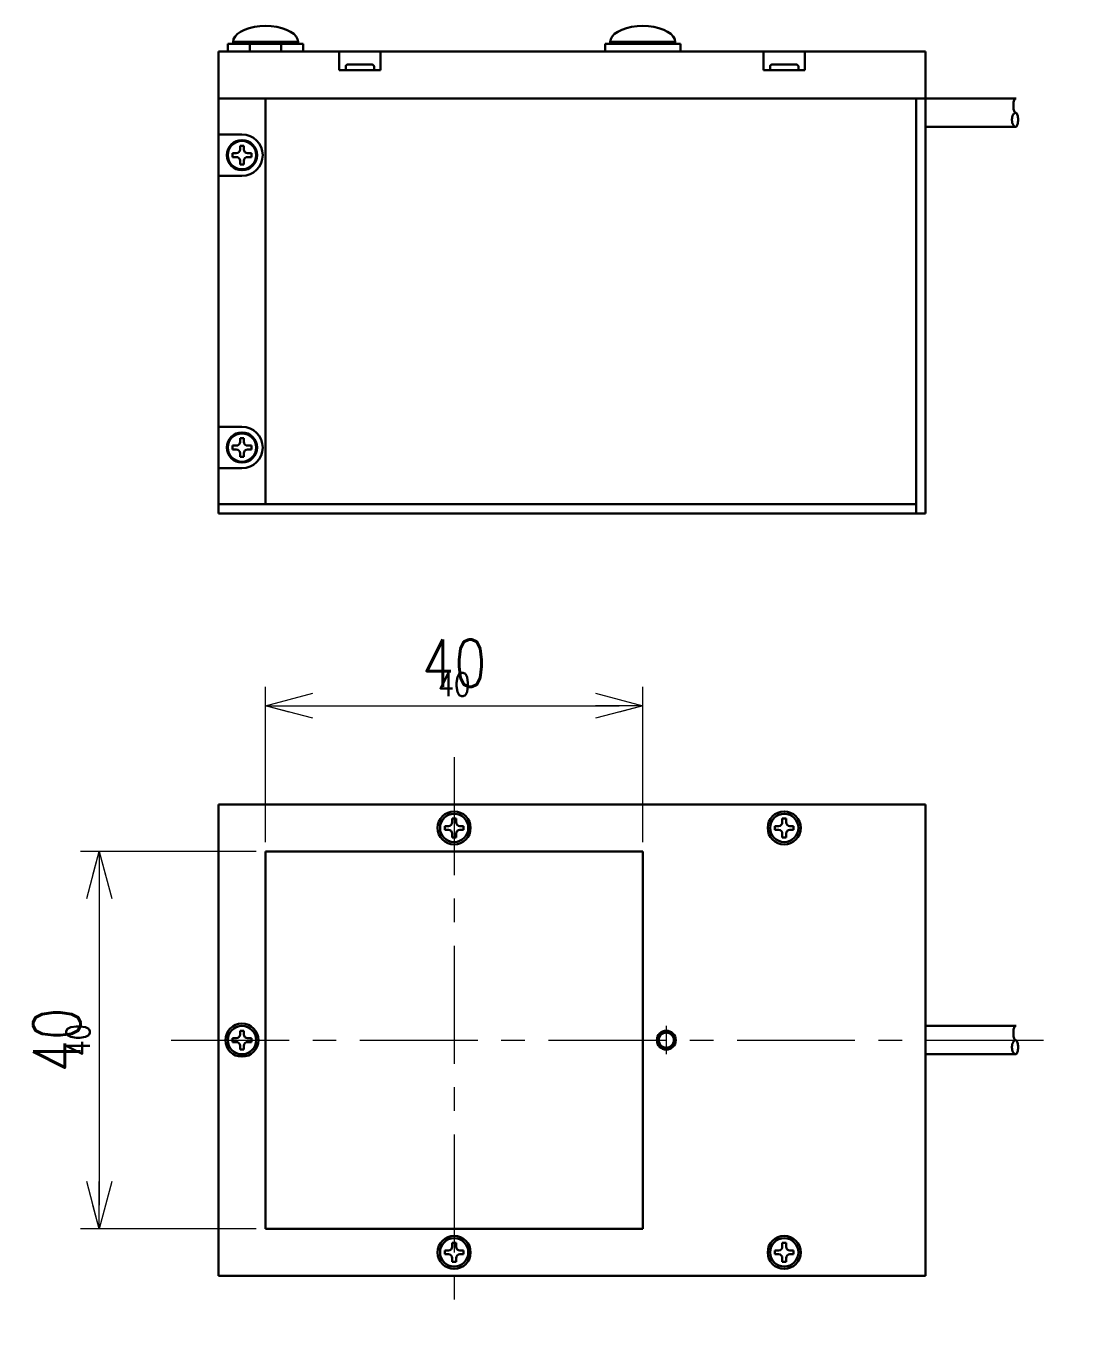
# Model space of a CAD drawing. Header units: millimetres. Extents: x 37 to 296, y 23 to 266.
# Drawn here: x 157 to 267.4, y 22.5 to 160 of the extents above; entities that cross this region are included whole.
import ezdxf

# ---------------------------------------------------------------- set-up
doc = ezdxf.new("R2010")
doc.units = ezdxf.units.MM
doc.linetypes.add('CENTER', pattern=[2, 1.25, -0.25, 0.25, -0.25])
doc.layers.get('0').update_dxf_attribs({"lineweight": 30})
doc.layers.get('Defpoints').update_dxf_attribs({"lineweight": 9})
for name, color, linetype, lineweight in [('2KD_寸法１', 7, 'Continuous', 15), ('2KD_寸法１ @ 1', 7, 'Continuous', 15), ('2KD_寸法１ @ 2', 7, 'Continuous', 15)]:
    doc.layers.add(name, color=color, linetype=linetype, lineweight=lineweight)
doc.styles.get("Standard").update_dxf_attribs({"font": 'simplex.shx', "width": 0.8, "bigfont": 'extfont.shx'})
doc.dimstyles.new('KD-STD', dxfattribs={"dimscale": 0, "dimtxt": 2.5, "dimasz": 2.5, "dimexe": 1, "dimexo": 1, "dimgap": 1, "dimtad": 1, "dimdsep": 46, "dimtxsty": 'Standard', "dimblk": 'OPEN30', "dimcen": 0, "dimadec": 0, "dimazin": 0, "dimtfac": 1, "dimtmove": 0, "dimatfit": 3, "dimldrblk": 'OPEN30', "dimfxl": 1, "dimtolj": 1, "dimtzin": 0, "dimlwd": 15, "dimlwe": 15, "dimarcsym": 0})

# ---------------------------------------------------------------- blocks, each defined once
blk = doc.blocks.new('_Open30')
at = {"lineweight": -2}
for p, q in [((-1, 0.268), (0, 0)), ((0, 0), (-1, -0.268)), ((0, 0), (-1, 0))]:
    blk.add_line(p, q, dxfattribs=at)
blk = doc.blocks.new('*D91')
at = {"layer": '2KD_寸法１', "color": 0, "lineweight": 15}
for p, q in [((180.44, 72.5), (162.81, 72.5)), ((164.81, 67.5), (164.81, 37.5)), ((180.44, 32.5), (162.81, 32.5))]:
    blk.add_line(p, q, dxfattribs=at)
at = {"layer": 'Defpoints', "color": 0}
for p in [(182.44, 72.5), (164.81, 32.5), (182.44, 32.5)]:
    blk.add_point(p, dxfattribs=at)
at = {"layer": '2KD_寸法１', "color": 0, "lineweight": 15, "xscale": 5, "yscale": 5, "zscale": 5}
for p, rotation in [((164.81, 72.5), 90), ((164.81, 32.5), 270)]:
    blk.add_blockref('_Open30', p, dxfattribs=dict(at, rotation=rotation))
at = {"layer": '2KD_寸法１', "color": 0, "insert": (160.31, 52.5), "char_height": 5, "attachment_point": 5, "rotation": 90}
blk.add_mtext('\\A1;40', dxfattribs=at)
blk = doc.blocks.new('*D92')
at = {"layer": '2KD_寸法１', "color": 0, "lineweight": 15}
for p, q in [((181.44, 72.5), (163.81, 72.5)), ((164.81, 70), (164.81, 35)), ((181.44, 32.5), (163.81, 32.5))]:
    blk.add_line(p, q, dxfattribs=at)
at = {"layer": 'Defpoints', "color": 0}
for p in [(182.44, 72.5), (164.81, 32.5), (182.44, 32.5)]:
    blk.add_point(p, dxfattribs=at)
at = {"layer": '2KD_寸法１', "color": 0, "lineweight": 15, "xscale": 2.5, "yscale": 2.5, "zscale": 2.5}
for p, rotation in [((164.81, 72.5), 90), ((164.81, 32.5), 270)]:
    blk.add_blockref('_Open30', p, dxfattribs=dict(at, rotation=rotation))
at = {"layer": '2KD_寸法１', "color": 0, "insert": (162.56, 52.5), "char_height": 2.5, "attachment_point": 5, "rotation": 90}
blk.add_mtext('\\A1;40', dxfattribs=at)
blk = doc.blocks.new('*D93')
at = {"layer": '2KD_寸法１', "color": 0, "lineweight": 15}
for p, q in [((182.44, 74.5), (182.44, 89.96)), ((222.44, 74.5), (222.44, 89.96)), ((187.44, 87.96), (217.44, 87.96))]:
    blk.add_line(p, q, dxfattribs=at)
at = {"layer": 'Defpoints', "color": 0}
for p in [(222.44, 87.96), (182.44, 72.5), (222.44, 72.5)]:
    blk.add_point(p, dxfattribs=at)
at = {"layer": '2KD_寸法１', "color": 0, "lineweight": 15, "xscale": 5, "yscale": 5, "zscale": 5, "rotation": 180}
blk.add_blockref('_Open30', (182.44, 87.96), dxfattribs=at)
at = {"layer": '2KD_寸法１', "color": 0, "lineweight": 15, "xscale": 5, "yscale": 5, "zscale": 5}
blk.add_blockref('_Open30', (222.44, 87.96), dxfattribs=at)
at = {"layer": '2KD_寸法１', "color": 0, "insert": (202.44, 92.46), "char_height": 5, "attachment_point": 5}
blk.add_mtext('\\A1;40', dxfattribs=at)
blk = doc.blocks.new('*D94')
at = {"layer": '2KD_寸法１', "color": 0, "lineweight": 15}
for p, q in [((182.44, 73.5), (182.44, 88.96)), ((222.44, 73.5), (222.44, 88.96)), ((184.94, 87.96), (219.94, 87.96))]:
    blk.add_line(p, q, dxfattribs=at)
at = {"layer": 'Defpoints', "color": 0}
for p in [(222.44, 87.96), (182.44, 72.5), (222.44, 72.5)]:
    blk.add_point(p, dxfattribs=at)
at = {"layer": '2KD_寸法１', "color": 0, "lineweight": 15, "xscale": 2.5, "yscale": 2.5, "zscale": 2.5, "rotation": 180}
blk.add_blockref('_Open30', (182.44, 87.96), dxfattribs=at)
at = {"layer": '2KD_寸法１', "color": 0, "lineweight": 15, "xscale": 2.5, "yscale": 2.5, "zscale": 2.5}
blk.add_blockref('_Open30', (222.44, 87.96), dxfattribs=at)
at = {"layer": '2KD_寸法１', "color": 0, "insert": (202.44, 90.21), "char_height": 2.5, "attachment_point": 5}
blk.add_mtext('\\A1;40', dxfattribs=at)
blk = doc.blocks.new('A$C41C221CC')
for p, q in [((1, 49.8), (9, 49.8)), ((1, 49), (1, 49.8)), ((1.55, 49.8), (1.55, 50)), ((1.55, 50), (8.45, 50)), ((8.45, 49.8), (1.55, 49.8)), ((3.35, 49.8), (6.65, 49.8)), ((3.35, 49), (3.35, 49.8)), ((6.65, 49.8), (6.65, 49)), ((8.45, 50), (8.45, 49.8)), ((9, 49.8), (9, 49)), ((41, 49.8), (49, 49.8)), ((41, 49), (41, 49.8)), ((41.55, 49.8), (41.55, 50)), ((41.55, 50), (48.45, 50)), ((48.45, 49.8), (41.55, 49.8)), ((43.35, 49.8), (46.65, 49.8)), ((48.45, 50), (48.45, 49.8)), ((49, 49.8), (49, 49)), ((0, 49), (0, 44)), ((75, 49), (0, 49)), ((0, 49), (0, 44)), ((75, 49), (0, 49)), ((0, 49), (75, 49)), ((0, 44), (0, 49)), ((0, 49), (75, 49)), ((0, 49), (0, 1)), ((0, 49), (0, 44)), ((75, 49), (0, 49)), ((0, 49), (0, 44)), ((75, 49), (0, 49)), ((0, 49), (0, 44)), ((75, 49), (0, 49)), ((9, 49), (1, 49)), ((6.65, 49), (3.35, 49)), ((12.8, 47), (12.8, 49)), ((12.8, 49), (17.2, 49)), ((17.2, 49), (17.2, 47)), ((49, 49), (41, 49)), ((46.65, 49), (43.35, 49)), ((57.8, 47), (57.8, 49)), ((57.8, 49), (62.2, 49)), ((62.2, 49), (62.2, 47)), ((75, 44), (75, 49)), ((75, 44), (75, 49)), ((75, 49), (75, 44)), ((75, 49), (75, 0)), ((75, 44), (75, 49)), ((75, 44), (75, 49)), ((75, 44), (75, 49)), ((17.2, 47), (12.8, 47)), ((13.5, 47), (13.5, 47.4)), ((16.5, 47), (13.5, 47)), ((13.7, 47.6), (16.3, 47.6)), ((16.5, 47.4), (16.5, 47)), ((62.2, 47), (57.8, 47)), ((58.5, 47), (58.5, 47.4)), ((61.5, 47), (58.5, 47)), ((58.7, 47.6), (61.3, 47.6)), ((61.5, 47.4), (61.5, 47)), ((0, 44), (0, 1)), ((0, 44), (0, 1)), ((0, 44), (74, 44)), ((0, 44), (74, 44)), ((0, 44), (75, 44)), ((0, 44), (5, 44)), ((0, 1), (0, 44)), ((0, 44), (75, 44)), ((0, 44), (0, 1)), ((0, 44), (74, 44)), ((0, 44), (0, 1)), ((0, 44), (74, 44)), ((75, 44), (0, 44)), ((0, 44), (5, 44)), ((0, 1), (0, 44)), ((75, 44), (0, 44)), ((0, 44), (75, 44)), ((0, 44), (74, 44)), ((0, 44), (0, 1)), ((0, 44), (0, 1)), ((0, 44), (74, 44)), ((0, 44), (0, 1)), ((0, 44), (74, 44)), ((0, 44), (0, 1)), ((0, 44), (74, 44)), ((0, 44), (75, 44)), ((0, 44), (75, 44)), ((0, 44), (0, 1)), ((0, 44), (74, 44)), ((0, 44), (74, 44)), ((75, 44), (0, 44)), ((5, 44), (5, 1)), ((5, 44), (5, 1)), ((74, 44), (74, 1)), ((74, 44), (74, 1)), ((74, 44), (74, 1)), ((74, 44), (74, 1)), ((74, 44), (75, 44)), ((74, 0), (74, 44)), ((74, 0), (74, 44)), ((74, 44), (74, 1)), ((74, 44), (74, 1)), ((74, 44), (74, 1)), ((74, 44), (74, 1)), ((74, 44), (74, 1)), ((74, 44), (74, 1)), ((74, 44), (75, 44)), ((74, 0), (74, 44)), ((84.6, 44), (75, 44)), ((75, 44), (75, 0)), ((84.6, 44), (75, 44)), ((84.6, 44), (75, 44)), ((0, 40.2), (2.5, 40.2)), ((84.6, 41), (75, 41)), ((84.6, 41), (75, 41)), ((84.6, 41), (75, 41)), ((2.7, 39), (2.3, 39)), ((2.3, 39), (2.3, 38.6)), ((2.7, 39), (2.3, 39)), ((2.3, 39), (2.3, 38.6)), ((2.7, 38.6), (2.7, 39)), ((2.7, 38.6), (2.7, 39)), ((1.5, 38.2), (1.5, 37.8)), ((1.9, 38.2), (1.5, 38.2)), ((1.5, 38.2), (1.5, 37.8)), ((1.9, 38.2), (1.5, 38.2)), ((1.5, 37.8), (1.9, 37.8)), ((1.5, 37.8), (1.9, 37.8)), ((2.3, 37.4), (2.3, 37)), ((2.3, 37.4), (2.3, 37)), ((2.7, 37), (2.7, 37.4)), ((2.7, 37), (2.7, 37.4)), ((3.5, 38.2), (3.1, 38.2)), ((3.5, 38.2), (3.1, 38.2)), ((3.1, 37.8), (3.5, 37.8)), ((3.1, 37.8), (3.5, 37.8)), ((3.5, 37.8), (3.5, 38.2)), ((3.5, 37.8), (3.5, 38.2)), ((0, 32), (0, 36)), ((0, 35.8), (2.5, 35.8)), ((2.3, 37), (2.7, 37)), ((2.3, 37), (2.7, 37)), ((5, 36), (5, 32)), ((0, 32.4), (0, 35.6)), ((5, 35.6), (5, 32.4)), ((0, 9), (0, 13)), ((0, 9.4), (0, 12.6)), ((5, 13), (5, 9)), ((5, 12.6), (5, 9.4)), ((0, 9.2), (2.5, 9.2)), ((1.5, 7.2), (1.5, 6.8)), ((1.9, 7.2), (1.5, 7.2)), ((1.5, 7.2), (1.5, 6.8)), ((1.9, 7.2), (1.5, 7.2)), ((2.7, 8), (2.3, 8)), ((2.3, 8), (2.3, 7.6)), ((2.7, 8), (2.3, 8)), ((2.3, 8), (2.3, 7.6)), ((2.7, 7.6), (2.7, 8)), ((2.7, 7.6), (2.7, 8)), ((3.5, 7.2), (3.1, 7.2)), ((3.5, 7.2), (3.1, 7.2)), ((3.5, 6.8), (3.5, 7.2)), ((3.5, 6.8), (3.5, 7.2)), ((1.5, 6.8), (1.9, 6.8)), ((1.5, 6.8), (1.9, 6.8)), ((2.3, 6.4), (2.3, 6)), ((2.3, 6.4), (2.3, 6)), ((2.3, 6), (2.7, 6)), ((2.3, 6), (2.7, 6)), ((2.7, 6), (2.7, 6.4)), ((2.7, 6), (2.7, 6.4)), ((3.1, 6.8), (3.5, 6.8)), ((3.1, 6.8), (3.5, 6.8)), ((0, 4.8), (2.5, 4.8)), ((74, 1), (0, 1)), ((0, 0), (0, 1)), ((0, 1), (74, 1)), ((74, 1), (0, 1)), ((5, 1), (0, 1)), ((74, 1), (0, 1)), ((74, 1), (0, 1)), ((0, 1), (74, 1)), ((0, 0), (0, 1)), ((5, 1), (0, 1)), ((0, 1), (0, 0)), ((0, 1), (74, 1)), ((74, 1), (0, 1)), ((74, 1), (0, 1)), ((74, 1), (0, 1)), ((74, 1), (0, 1)), ((74, 1), (0, 1)), ((74, 1), (0, 1)), ((0, 1), (74, 1)), ((5, 1), (45, 1)), ((74, 1), (74, 0)), ((74, 1), (74, 0)), ((74, 1), (74, 0)), ((74, 0), (0, 0)), ((74, 0), (0, 0)), ((74, 0), (0, 0)), ((45, 0), (5, 0)), ((75, 0), (74, 0)), ((75, 0), (74, 0))]:
    blk.add_line(p, q)
at = {"lineweight": 30}
for p, q in [((0, 49), (75, 49)), ((0, 44), (0, 49)), ((75, 49), (75, 44)), ((0, 44), (0, 1)), ((75, 44), (75, 0)), ((0, 0), (0, 1)), ((74, 0), (0, 0)), ((75, 0), (74, 0))]:
    blk.add_line(p, q, dxfattribs=at)
for points in [[(8.45, 50), (8.4, 50.3), (8.24, 50.58), (7.99, 50.85), (7.64, 51.09), (7.22, 51.3), (6.72, 51.47), (6.18, 51.6), (5.6, 51.67), (5, 51.7), (4.4, 51.67), (3.82, 51.6), (3.27, 51.47), (2.78, 51.3), (2.36, 51.09), (2.01, 50.85), (1.76, 50.58), (1.6, 50.3), (1.55, 50)], [(48.45, 50), (48.4, 50.3), (48.24, 50.58), (47.99, 50.85), (47.64, 51.09), (47.22, 51.3), (46.72, 51.47), (46.18, 51.6), (45.6, 51.67), (45, 51.7), (44.4, 51.67), (43.82, 51.6), (43.27, 51.47), (42.78, 51.3), (42.36, 51.09), (42.01, 50.85), (41.76, 50.58), (41.6, 50.3), (41.55, 50)], [(84.55, 42.5), (84.51, 42.51), (84.46, 42.55), (84.42, 42.6), (84.39, 42.68), (84.36, 42.77), (84.33, 42.87), (84.32, 42.99), (84.3, 43.12), (84.3, 43.25), (84.3, 43.38), (84.32, 43.51), (84.33, 43.62), (84.36, 43.73), (84.39, 43.82), (84.42, 43.9), (84.46, 43.95), (84.51, 43.99), (84.55, 44)], [(84.55, 42.5), (84.51, 42.51), (84.46, 42.55), (84.42, 42.6), (84.39, 42.68), (84.36, 42.77), (84.33, 42.87), (84.32, 42.99), (84.3, 43.12), (84.3, 43.25), (84.3, 43.38), (84.32, 43.51), (84.33, 43.62), (84.36, 43.73), (84.39, 43.82), (84.42, 43.9), (84.46, 43.95), (84.51, 43.99), (84.55, 44)], [(84.55, 42.5), (84.51, 42.51), (84.46, 42.55), (84.42, 42.6), (84.39, 42.68), (84.36, 42.77), (84.33, 42.87), (84.32, 42.99), (84.3, 43.12), (84.3, 43.25), (84.3, 43.38), (84.32, 43.51), (84.33, 43.62), (84.36, 43.73), (84.39, 43.82), (84.42, 43.9), (84.46, 43.95), (84.51, 43.99), (84.55, 44)], [(84.55, 41), (84.52, 41), (84.48, 41.01), (84.45, 41.03), (84.41, 41.05), (84.38, 41.07), (84.35, 41.1), (84.32, 41.14), (84.29, 41.18), (84.27, 41.22), (84.24, 41.27), (84.22, 41.32), (84.2, 41.37), (84.19, 41.43), (84.17, 41.49), (84.16, 41.56), (84.16, 41.62), (84.15, 41.68), (84.15, 41.75), (84.15, 41.82), (84.16, 41.88), (84.16, 41.94), (84.17, 42.01), (84.19, 42.07), (84.2, 42.12), (84.22, 42.18), (84.24, 42.23), (84.27, 42.28), (84.29, 42.32), (84.32, 42.36), (84.35, 42.4), (84.38, 42.43), (84.41, 42.45), (84.45, 42.47), (84.48, 42.49), (84.52, 42.5), (84.55, 42.5)], [(84.55, 41), (84.52, 41), (84.48, 41.01), (84.45, 41.03), (84.41, 41.05), (84.38, 41.07), (84.35, 41.1), (84.32, 41.14), (84.29, 41.18), (84.27, 41.22), (84.24, 41.27), (84.22, 41.32), (84.2, 41.37), (84.19, 41.43), (84.17, 41.49), (84.16, 41.56), (84.16, 41.62), (84.15, 41.68), (84.15, 41.75), (84.15, 41.82), (84.16, 41.88), (84.16, 41.94), (84.17, 42.01), (84.19, 42.07), (84.2, 42.12), (84.22, 42.18), (84.24, 42.23), (84.27, 42.28), (84.29, 42.32), (84.32, 42.36), (84.35, 42.4), (84.38, 42.43), (84.41, 42.45), (84.45, 42.47), (84.48, 42.49), (84.52, 42.5), (84.55, 42.5)], [(84.55, 41), (84.52, 41), (84.48, 41.01), (84.45, 41.03), (84.41, 41.05), (84.38, 41.07), (84.35, 41.1), (84.32, 41.14), (84.29, 41.18), (84.27, 41.22), (84.24, 41.27), (84.22, 41.32), (84.2, 41.37), (84.19, 41.43), (84.17, 41.49), (84.16, 41.56), (84.16, 41.62), (84.15, 41.68), (84.15, 41.75), (84.15, 41.82), (84.16, 41.88), (84.16, 41.94), (84.17, 42.01), (84.19, 42.07), (84.2, 42.12), (84.22, 42.18), (84.24, 42.23), (84.27, 42.28), (84.29, 42.32), (84.32, 42.36), (84.35, 42.4), (84.38, 42.43), (84.41, 42.45), (84.45, 42.47), (84.48, 42.49), (84.52, 42.5), (84.55, 42.5)], [(84.55, 42.5), (84.59, 42.49), (84.64, 42.45), (84.67, 42.4), (84.71, 42.32), (84.74, 42.23), (84.77, 42.12), (84.78, 42.01), (84.8, 41.88), (84.8, 41.75), (84.8, 41.62), (84.78, 41.49), (84.77, 41.37), (84.74, 41.27), (84.71, 41.18), (84.67, 41.1), (84.64, 41.05), (84.59, 41.01), (84.55, 41)], [(84.55, 42.5), (84.59, 42.49), (84.64, 42.45), (84.67, 42.4), (84.71, 42.32), (84.74, 42.23), (84.77, 42.12), (84.78, 42.01), (84.8, 41.88), (84.8, 41.75), (84.8, 41.62), (84.78, 41.49), (84.77, 41.37), (84.74, 41.27), (84.71, 41.18), (84.67, 41.1), (84.64, 41.05), (84.59, 41.01), (84.55, 41)], [(84.55, 42.5), (84.59, 42.49), (84.64, 42.45), (84.67, 42.4), (84.71, 42.32), (84.74, 42.23), (84.77, 42.12), (84.78, 42.01), (84.8, 41.88), (84.8, 41.75), (84.8, 41.62), (84.78, 41.49), (84.77, 41.37), (84.74, 41.27), (84.71, 41.18), (84.67, 41.1), (84.64, 41.05), (84.59, 41.01), (84.55, 41)]]:
    blk.add_lwpolyline(points)
for centre, radius in [((2.5, 38), 1.6), ((2.5, 38), 1.6), ((2.5, 38), 1.5), ((2.5, 38), 1.5), ((2.5, 7), 1.6), ((2.5, 7), 1.6), ((2.5, 7), 1.5), ((2.5, 7), 1.5)]:
    blk.add_circle(centre, radius)
for centre, radius, start, end in [((13.7, 47.4), 0.2, 90, 180), ((16.3, 47.4), 0.2, 0, 90), ((58.7, 47.4), 0.2, 90, 180), ((61.3, 47.4), 0.2, 0, 90), ((2.5, 38), 2.2, 0, 90), ((1.9, 38.6), 0.4, 270, 0), ((1.9, 38.6), 0.4, 270, 0), ((3.1, 38.6), 0.4, 180, 270), ((3.1, 38.6), 0.4, 180, 270), ((1.9, 37.4), 0.4, 0, 90), ((1.9, 37.4), 0.4, 0, 90), ((2.5, 38), 2.2, 270, 0), ((3.1, 37.4), 0.4, 90, 180), ((3.1, 37.4), 0.4, 90, 180), ((2.5, 7), 2.2, 0, 90), ((1.9, 7.6), 0.4, 270, 0), ((1.9, 7.6), 0.4, 270, 0), ((2.5, 7), 2.2, 270, 0), ((3.1, 7.6), 0.4, 180, 270), ((3.1, 7.6), 0.4, 180, 270), ((1.9, 6.4), 0.4, 0, 90), ((1.9, 6.4), 0.4, 0, 90), ((3.1, 6.4), 0.4, 90, 180), ((3.1, 6.4), 0.4, 90, 180)]:
    blk.add_arc(centre, radius, start, end)
blk = doc.blocks.new('A$C58491846')
for p, q in [((0, 50), (75, 50)), ((0, 0), (0, 50)), ((75, 50), (75, 0)), ((25.2, 48.5), (24.8, 48.5)), ((24.8, 48.5), (24.8, 48.1)), ((25.2, 48.1), (25.2, 48.5)), ((60.2, 48.5), (59.8, 48.5)), ((59.8, 48.5), (59.8, 48.1)), ((60.2, 48.1), (60.2, 48.5)), ((24, 47.7), (24, 47.3)), ((24.4, 47.7), (24, 47.7)), ((24, 47.3), (24.4, 47.3)), ((24.8, 46.9), (24.8, 46.5)), ((25.2, 46.5), (25.2, 46.9)), ((26, 47.7), (25.6, 47.7)), ((25.6, 47.3), (26, 47.3)), ((26, 47.3), (26, 47.7)), ((59, 47.7), (59, 47.3)), ((59.4, 47.7), (59, 47.7)), ((59, 47.3), (59.4, 47.3)), ((59.8, 46.9), (59.8, 46.5)), ((60.2, 46.5), (60.2, 46.9)), ((61, 47.7), (60.6, 47.7)), ((60.6, 47.3), (61, 47.3)), ((61, 47.3), (61, 47.7)), ((24.8, 46.5), (25.2, 46.5)), ((59.8, 46.5), (60.2, 46.5)), ((5, 45), (45, 45)), ((5, 5), (5, 45)), ((45, 45), (45, 5)), ((84.6, 26.5), (75, 26.5)), ((1.5, 25.2), (1.5, 24.8)), ((1.9, 25.2), (1.5, 25.2)), ((1.5, 24.8), (1.9, 24.8)), ((2.7, 26), (2.3, 26)), ((2.3, 26), (2.3, 25.6)), ((2.7, 25.6), (2.7, 26)), ((3.5, 25.2), (3.1, 25.2)), ((3.1, 24.8), (3.5, 24.8)), ((3.5, 24.8), (3.5, 25.2)), ((2.3, 24.4), (2.3, 24)), ((2.3, 24), (2.7, 24)), ((2.7, 24), (2.7, 24.4)), ((84.6, 23.5), (75, 23.5)), ((25.2, 3.5), (24.8, 3.5)), ((24.8, 3.5), (24.8, 3.1)), ((25.2, 3.1), (25.2, 3.5)), ((60.2, 3.5), (59.8, 3.5)), ((59.8, 3.5), (59.8, 3.1)), ((60.2, 3.1), (60.2, 3.5)), ((24, 2.7), (24, 2.3)), ((24.4, 2.7), (24, 2.7)), ((24, 2.3), (24.4, 2.3)), ((24.8, 1.9), (24.8, 1.5)), ((24.8, 1.5), (25.2, 1.5)), ((25.2, 1.5), (25.2, 1.9)), ((26, 2.7), (25.6, 2.7)), ((25.6, 2.3), (26, 2.3)), ((26, 2.3), (26, 2.7)), ((59, 2.7), (59, 2.3)), ((59.4, 2.7), (59, 2.7)), ((59, 2.3), (59.4, 2.3)), ((59.8, 1.9), (59.8, 1.5)), ((59.8, 1.5), (60.2, 1.5)), ((60.2, 1.5), (60.2, 1.9)), ((61, 2.7), (60.6, 2.7)), ((60.6, 2.3), (61, 2.3)), ((61, 2.3), (61, 2.7)), ((75, 0), (0, 0))]:
    blk.add_line(p, q)
at = {"lineweight": 30}
for p, q in [((0, 50), (75, 50)), ((0, 0), (0, 50)), ((75, 50), (75, 0)), ((5, 45), (45, 45)), ((5, 5), (5, 45)), ((45, 45), (45, 5)), ((45, 5), (5, 5)), ((45, 5), (5, 5)), ((75, 0), (0, 0))]:
    blk.add_line(p, q, dxfattribs=at)
for points in [[(84.55, 25), (84.51, 25.01), (84.46, 25.05), (84.42, 25.1), (84.39, 25.18), (84.36, 25.27), (84.33, 25.37), (84.32, 25.49), (84.3, 25.62), (84.3, 25.75), (84.3, 25.88), (84.32, 26.01), (84.33, 26.12), (84.36, 26.23), (84.39, 26.32), (84.42, 26.4), (84.46, 26.45), (84.51, 26.49), (84.55, 26.5)], [(84.55, 23.5), (84.52, 23.5), (84.48, 23.51), (84.45, 23.53), (84.41, 23.55), (84.38, 23.57), (84.35, 23.6), (84.32, 23.64), (84.29, 23.68), (84.27, 23.72), (84.24, 23.77), (84.22, 23.82), (84.2, 23.87), (84.19, 23.93), (84.17, 23.99), (84.16, 24.06), (84.16, 24.12), (84.15, 24.18), (84.15, 24.25), (84.15, 24.32), (84.16, 24.38), (84.16, 24.44), (84.17, 24.51), (84.19, 24.57), (84.2, 24.62), (84.22, 24.68), (84.24, 24.73), (84.27, 24.78), (84.29, 24.82), (84.32, 24.86), (84.35, 24.9), (84.38, 24.93), (84.41, 24.95), (84.45, 24.97), (84.48, 24.99), (84.52, 25), (84.55, 25)], [(84.55, 25), (84.59, 24.99), (84.64, 24.95), (84.67, 24.9), (84.71, 24.82), (84.74, 24.73), (84.77, 24.62), (84.78, 24.51), (84.8, 24.38), (84.8, 24.25), (84.8, 24.12), (84.78, 23.99), (84.77, 23.87), (84.74, 23.77), (84.71, 23.68), (84.67, 23.6), (84.64, 23.55), (84.59, 23.51), (84.55, 23.5)]]:
    blk.add_lwpolyline(points)
for centre, radius in [((25, 47.5), 1.75), ((25, 47.5), 1.5), ((60, 47.5), 1.75), ((60, 47.5), 1.5), ((2.5, 25), 1.75), ((2.5, 25), 1.5), ((47.5, 25), 1), ((47.5, 25), 0.8), ((25, 2.5), 1.75), ((60, 2.5), 1.75), ((25, 2.5), 1.5), ((60, 2.5), 1.5)]:
    blk.add_circle(centre, radius)
for centre, start, end in [((24.4, 48.1), 270, 0), ((24.4, 46.9), 0, 90), ((25.6, 48.1), 180, 270), ((25.6, 46.9), 90, 180), ((59.4, 48.1), 270, 0), ((59.4, 46.9), 0, 90), ((60.6, 48.1), 180, 270), ((60.6, 46.9), 90, 180), ((1.9, 25.6), 270, 0), ((1.9, 24.4), 0, 90), ((3.1, 25.6), 180, 270), ((3.1, 24.4), 90, 180), ((24.4, 3.1), 270, 0), ((25.6, 3.1), 180, 270), ((59.4, 3.1), 270, 0), ((60.6, 3.1), 180, 270), ((24.4, 1.9), 0, 90), ((25.6, 1.9), 90, 180), ((59.4, 1.9), 0, 90), ((60.6, 1.9), 90, 180)]:
    blk.add_arc(centre, 0.4, start, end)
blk = doc.blocks.new('*U219')
at = {"layer": '2KD_寸法１ @ 1'}
dim = blk.add_linear_dim(base=(164.81, 32.505), p1=(182.436, 72.505), p2=(182.436, 32.505), angle=90, dimstyle='KD-STD', override={"dimscale": 1, "dimtix": 0, "dimtofl": 1, "dimtmove": 0, "dimatfit": 3}, dxfattribs=at)
dim.commit()
dim.dimension.update_dxf_attribs({"geometry": '*D92', "text_midpoint": (162.56, 52.505)})
at = {"layer": '2KD_寸法１ @ 2'}
dim = blk.add_linear_dim(base=(164.81, 32.505), p1=(182.436, 72.505), p2=(182.436, 32.505), angle=90, dimstyle='KD-STD', override={"dimscale": 2, "dimtix": 0, "dimtofl": 1, "dimtmove": 0, "dimatfit": 3}, dxfattribs=at)
dim.commit()
dim.dimension.update_dxf_attribs({"geometry": '*D91', "text_midpoint": (160.31, 52.505)})
blk = doc.blocks.new('*U220')
at = {"layer": '2KD_寸法１ @ 1'}
dim = blk.add_linear_dim(base=(222.436, 87.965), p1=(182.436, 72.505), p2=(222.436, 72.505), dimstyle='KD-STD', override={"dimscale": 1, "dimtix": 0, "dimtofl": 1, "dimtmove": 0, "dimatfit": 3}, dxfattribs=at)
dim.commit()
dim.dimension.update_dxf_attribs({"geometry": '*D94', "text_midpoint": (202.436, 90.215)})
at = {"layer": '2KD_寸法１ @ 2'}
dim = blk.add_linear_dim(base=(222.436, 87.965), p1=(182.436, 72.505), p2=(222.436, 72.505), dimstyle='KD-STD', override={"dimscale": 2, "dimtix": 0, "dimtofl": 1, "dimtmove": 0, "dimatfit": 3}, dxfattribs=at)
dim.commit()
dim.dimension.update_dxf_attribs({"geometry": '*D93', "text_midpoint": (202.436, 92.465)})

msp = doc.modelspace()

# ---------------------------------------------------------------- linework, layer by layer
at = {"layer": '2KD_寸法１', "linetype": 'CENTER', "ltscale": 10}
for p, q in [((202.44, 82.5), (202.44, 22.5)), ((172.44, 52.5), (267.44, 52.5))]:
    msp.add_line(p, q, dxfattribs=at)
at = {"layer": '2KD_寸法１'}
msp.add_line((224.94, 54), (224.94, 51), dxfattribs=at)

# ---------------------------------------------------------------- block references
for name, p in [('A$C41C221CC', (177.44, 108.33)), ('A$C58491846', (177.44, 27.5))]:
    msp.add_blockref(name, p)
for name in ['*U220', '*U219']:
    msp.add_blockref(name, (0, 0), dxfattribs=at)

doc.saveas('drawing.dxf')
